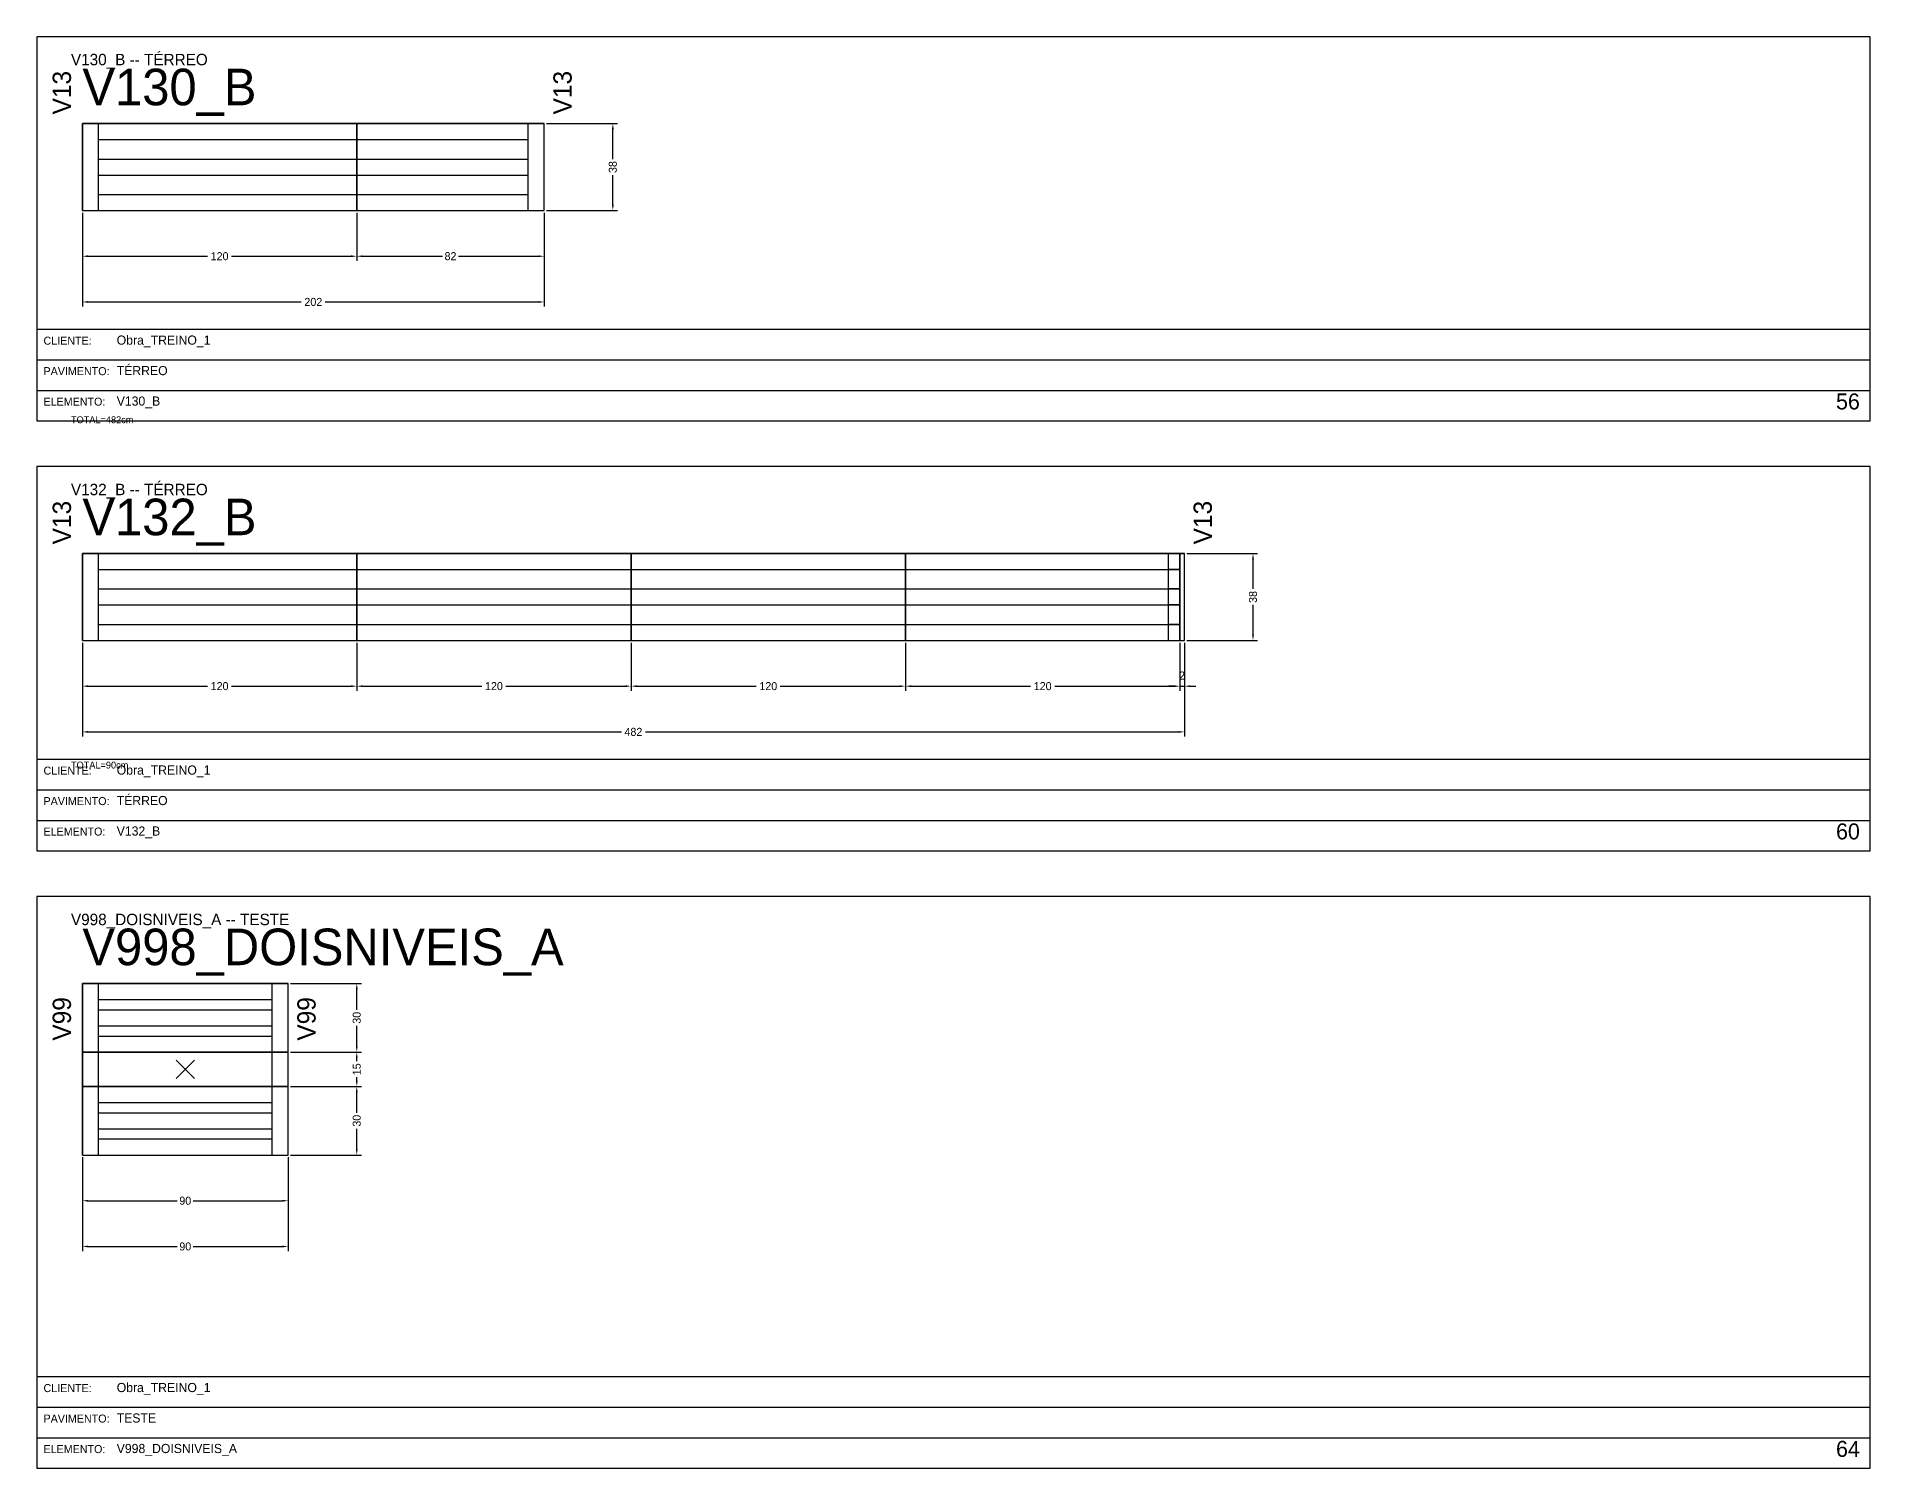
# Model space of a CAD drawing. Header units: metres. Extents: x 0 to 3268, y -4496 to 124.
# Drawn here: x 2466 to 3268, y -4256 to -3630 of the extents above; entities that cross this region are included whole.
import ezdxf

# ---------------------------------------------------------------- set-up
doc = ezdxf.new("R2010")
doc.units = ezdxf.units.M
for name, color, linetype in [('5', 5, 'Continuous'), ('BORDA_CELULA', 9, 'Continuous'), ('CARIMBO', 9, 'Continuous'), ('COTA', 241, 'Continuous'), ('NOMENCLATURA', 7, 'Continuous'), ('Painéis', 200, 'Continuous'), ('SARR_2.2x7', 40, 'Continuous')]:
    doc.layers.add(name, color=color, linetype=linetype)
doc.dimstyles.new('COTA', dxfattribs={"dimtxt": 3.5, "dimasz": 2.5, "dimexe": 2, "dimexo": 1, "dimgap": 0.9, "dimtad": 1, "dimdec": 0, "dimrnd": 1, "dimcen": 2.5, "dimclrd": 4, "dimclre": 4, "dimclrt": 4, "dimazin": 3, "dimtfac": 1, "dimtmove": 0, "dimatfit": 3})

# ---------------------------------------------------------------- blocks, each defined once
blk = doc.blocks.new('_CLOSEDFILLED')
at = {"color": 0, "linetype": 'BYBLOCK'}
blk.add_solid([(-1, 0.16), (0, 0), (-1, -0.16)], dxfattribs=at)
blk = doc.blocks.new('*D516')
at = {"color": 4}
for p, q in [((2486, -3707), (2486, -3728)), ((2606, -3707), (2606, -3728)), ((2488.5, -3726), (2540.75, -3726)), ((2551.25, -3726), (2603.5, -3726))]:
    blk.add_line(p, q, dxfattribs=at)
at = {"layer": 'Defpoints'}
for p in [(2486, -3706), (2606, -3706), (2486, -3726)]:
    blk.add_point(p, dxfattribs=at)
at = {"layer": 'COTA', "color": 4, "xscale": 2.5, "yscale": 2.5, "rotation": 180}
blk.add_blockref('_CLOSEDFILLED', (2486, -3726), dxfattribs=at)
at = {"layer": 'COTA', "color": 4, "xscale": 2.5, "yscale": 2.5}
blk.add_blockref('_CLOSEDFILLED', (2606, -3726), dxfattribs=at)
at = {"layer": 'COTA', "color": 4, "insert": (2546, -3726), "char_height": 3.5, "attachment_point": 5}
blk.add_mtext('120', dxfattribs=at)
blk = doc.blocks.new('*D517')
at = {"color": 4}
for p, q in [((2606, -3707), (2606, -3728)), ((2688, -3707), (2688, -3728)), ((2608.5, -3726), (2643.5, -3726)), ((2650.5, -3726), (2685.5, -3726))]:
    blk.add_line(p, q, dxfattribs=at)
at = {"layer": 'Defpoints'}
for p in [(2606, -3706), (2688, -3706), (2606, -3726)]:
    blk.add_point(p, dxfattribs=at)
at = {"layer": 'COTA', "color": 4, "xscale": 2.5, "yscale": 2.5, "rotation": 180}
blk.add_blockref('_CLOSEDFILLED', (2606, -3726), dxfattribs=at)
at = {"layer": 'COTA', "color": 4, "xscale": 2.5, "yscale": 2.5}
blk.add_blockref('_CLOSEDFILLED', (2688, -3726), dxfattribs=at)
at = {"layer": 'COTA', "color": 4, "insert": (2647, -3726), "char_height": 3.5, "attachment_point": 5}
blk.add_mtext('82', dxfattribs=at)
blk = doc.blocks.new('*D518')
at = {"color": 4}
for p, q in [((2486, -3707), (2486, -3748)), ((2688, -3707), (2688, -3748)), ((2488.5, -3746), (2581.75, -3746)), ((2592.25, -3746), (2685.5, -3746))]:
    blk.add_line(p, q, dxfattribs=at)
at = {"layer": 'Defpoints'}
for p in [(2486, -3706), (2688, -3706), (2486, -3746)]:
    blk.add_point(p, dxfattribs=at)
at = {"layer": 'COTA', "color": 4, "xscale": 2.5, "yscale": 2.5, "rotation": 180}
blk.add_blockref('_CLOSEDFILLED', (2486, -3746), dxfattribs=at)
at = {"layer": 'COTA', "color": 4, "xscale": 2.5, "yscale": 2.5}
blk.add_blockref('_CLOSEDFILLED', (2688, -3746), dxfattribs=at)
at = {"layer": 'COTA', "color": 4, "insert": (2587, -3746), "char_height": 3.5, "attachment_point": 5}
blk.add_mtext('202', dxfattribs=at)
blk = doc.blocks.new('*D519')
at = {"color": 4}
for p, q in [((2689, -3668), (2720, -3668)), ((2718, -3683.5), (2718, -3670.5)), ((2718, -3703.5), (2718, -3690.5)), ((2689, -3706), (2720, -3706))]:
    blk.add_line(p, q, dxfattribs=at)
at = {"layer": 'Defpoints'}
for p in [(2688, -3668), (2688, -3706), (2718, -3706)]:
    blk.add_point(p, dxfattribs=at)
at = {"layer": 'COTA', "color": 4, "xscale": 2.5, "yscale": 2.5}
for p, rotation in [((2718, -3668), 90), ((2718, -3706), 270)]:
    blk.add_blockref('_CLOSEDFILLED', p, dxfattribs=dict(at, rotation=rotation))
at = {"layer": 'COTA', "color": 4, "insert": (2718, -3687), "char_height": 3.5, "attachment_point": 5, "rotation": 90}
blk.add_mtext('38', dxfattribs=at)
blk = doc.blocks.new('*D520')
at = {"color": 4}
for p, q in [((2689, -3668), (2720, -3668)), ((2718, -3683.5), (2718, -3670.5)), ((2718, -3703.5), (2718, -3690.5)), ((2689, -3706), (2720, -3706))]:
    blk.add_line(p, q, dxfattribs=at)
at = {"layer": 'Defpoints'}
for p in [(2688, -3668), (2688, -3706), (2718, -3706)]:
    blk.add_point(p, dxfattribs=at)
at = {"layer": 'COTA', "color": 4, "xscale": 2.5, "yscale": 2.5}
for p, rotation in [((2718, -3668), 90), ((2718, -3706), 270)]:
    blk.add_blockref('_CLOSEDFILLED', p, dxfattribs=dict(at, rotation=rotation))
at = {"layer": 'COTA', "color": 4, "insert": (2718, -3687), "char_height": 3.5, "attachment_point": 5, "rotation": 90}
blk.add_mtext('38', dxfattribs=at)
blk = doc.blocks.new('*D546')
at = {"color": 4}
for p, q in [((2486, -3895), (2486, -3916)), ((2606, -3895), (2606, -3916)), ((2488.5, -3914), (2540.75, -3914)), ((2551.25, -3914), (2603.5, -3914))]:
    blk.add_line(p, q, dxfattribs=at)
at = {"layer": 'Defpoints'}
for p in [(2486, -3894), (2606, -3894), (2486, -3914)]:
    blk.add_point(p, dxfattribs=at)
at = {"layer": 'COTA', "color": 4, "xscale": 2.5, "yscale": 2.5, "rotation": 180}
blk.add_blockref('_CLOSEDFILLED', (2486, -3914), dxfattribs=at)
at = {"layer": 'COTA', "color": 4, "xscale": 2.5, "yscale": 2.5}
blk.add_blockref('_CLOSEDFILLED', (2606, -3914), dxfattribs=at)
at = {"layer": 'COTA', "color": 4, "insert": (2546, -3914), "char_height": 3.5, "attachment_point": 5}
blk.add_mtext('120', dxfattribs=at)
blk = doc.blocks.new('*D547')
at = {"color": 4}
for p, q in [((2606, -3895), (2606, -3916)), ((2726, -3895), (2726, -3916)), ((2608.5, -3914), (2660.75, -3914)), ((2671.25, -3914), (2723.5, -3914))]:
    blk.add_line(p, q, dxfattribs=at)
at = {"layer": 'Defpoints'}
for p in [(2606, -3894), (2726, -3894), (2606, -3914)]:
    blk.add_point(p, dxfattribs=at)
at = {"layer": 'COTA', "color": 4, "xscale": 2.5, "yscale": 2.5, "rotation": 180}
blk.add_blockref('_CLOSEDFILLED', (2606, -3914), dxfattribs=at)
at = {"layer": 'COTA', "color": 4, "xscale": 2.5, "yscale": 2.5}
blk.add_blockref('_CLOSEDFILLED', (2726, -3914), dxfattribs=at)
at = {"layer": 'COTA', "color": 4, "insert": (2666, -3914), "char_height": 3.5, "attachment_point": 5}
blk.add_mtext('120', dxfattribs=at)
blk = doc.blocks.new('*D548')
at = {"color": 4}
for p, q in [((2726, -3895), (2726, -3916)), ((2846, -3895), (2846, -3916)), ((2728.5, -3914), (2780.75, -3914)), ((2791.25, -3914), (2843.5, -3914))]:
    blk.add_line(p, q, dxfattribs=at)
at = {"layer": 'Defpoints'}
for p in [(2726, -3894), (2846, -3894), (2726, -3914)]:
    blk.add_point(p, dxfattribs=at)
at = {"layer": 'COTA', "color": 4, "xscale": 2.5, "yscale": 2.5, "rotation": 180}
blk.add_blockref('_CLOSEDFILLED', (2726, -3914), dxfattribs=at)
at = {"layer": 'COTA', "color": 4, "xscale": 2.5, "yscale": 2.5}
blk.add_blockref('_CLOSEDFILLED', (2846, -3914), dxfattribs=at)
at = {"layer": 'COTA', "color": 4, "insert": (2786, -3914), "char_height": 3.5, "attachment_point": 5}
blk.add_mtext('120', dxfattribs=at)
blk = doc.blocks.new('*D549')
at = {"color": 4}
for p, q in [((2846, -3895), (2846, -3916)), ((2966, -3895), (2966, -3916)), ((2848.5, -3914), (2900.75, -3914)), ((2911.25, -3914), (2963.5, -3914))]:
    blk.add_line(p, q, dxfattribs=at)
at = {"layer": 'Defpoints'}
for p in [(2846, -3894), (2966, -3894), (2846, -3914)]:
    blk.add_point(p, dxfattribs=at)
at = {"layer": 'COTA', "color": 4, "xscale": 2.5, "yscale": 2.5, "rotation": 180}
blk.add_blockref('_CLOSEDFILLED', (2846, -3914), dxfattribs=at)
at = {"layer": 'COTA', "color": 4, "xscale": 2.5, "yscale": 2.5}
blk.add_blockref('_CLOSEDFILLED', (2966, -3914), dxfattribs=at)
at = {"layer": 'COTA', "color": 4, "insert": (2906, -3914), "char_height": 3.5, "attachment_point": 5}
blk.add_mtext('120', dxfattribs=at)
blk = doc.blocks.new('*D551')
at = {"color": 4}
for p, q in [((2486, -3895), (2486, -3936)), ((2968, -3895), (2968, -3936)), ((2488.5, -3934), (2721.75, -3934)), ((2732.25, -3934), (2965.5, -3934))]:
    blk.add_line(p, q, dxfattribs=at)
at = {"layer": 'Defpoints'}
for p in [(2486, -3894), (2968, -3894), (2486, -3934)]:
    blk.add_point(p, dxfattribs=at)
at = {"layer": 'COTA', "color": 4, "xscale": 2.5, "yscale": 2.5, "rotation": 180}
blk.add_blockref('_CLOSEDFILLED', (2486, -3934), dxfattribs=at)
at = {"layer": 'COTA', "color": 4, "xscale": 2.5, "yscale": 2.5}
blk.add_blockref('_CLOSEDFILLED', (2968, -3934), dxfattribs=at)
at = {"layer": 'COTA', "color": 4, "insert": (2727, -3934), "char_height": 3.5, "attachment_point": 5}
blk.add_mtext('482', dxfattribs=at)
blk = doc.blocks.new('*D552')
at = {"color": 4}
for p, q in [((2969, -3856), (3000, -3856)), ((2998, -3871.5), (2998, -3858.5)), ((2998, -3891.5), (2998, -3878.5)), ((2969, -3894), (3000, -3894))]:
    blk.add_line(p, q, dxfattribs=at)
at = {"layer": 'Defpoints'}
for p in [(2968, -3856), (2968, -3894), (2998, -3894)]:
    blk.add_point(p, dxfattribs=at)
at = {"layer": 'COTA', "color": 4, "xscale": 2.5, "yscale": 2.5}
for p, rotation in [((2998, -3856), 90), ((2998, -3894), 270)]:
    blk.add_blockref('_CLOSEDFILLED', p, dxfattribs=dict(at, rotation=rotation))
at = {"layer": 'COTA', "color": 4, "insert": (2998, -3875), "char_height": 3.5, "attachment_point": 5, "rotation": 90}
blk.add_mtext('38', dxfattribs=at)
blk = doc.blocks.new('*D553')
at = {"color": 4}
for p, q in [((2969, -3856), (3000, -3856)), ((2998, -3871.5), (2998, -3858.5)), ((2998, -3891.5), (2998, -3878.5)), ((2969, -3894), (3000, -3894))]:
    blk.add_line(p, q, dxfattribs=at)
at = {"layer": 'Defpoints'}
for p in [(2968, -3856), (2968, -3894), (2998, -3894)]:
    blk.add_point(p, dxfattribs=at)
at = {"layer": 'COTA', "color": 4, "xscale": 2.5, "yscale": 2.5}
for p, rotation in [((2998, -3856), 90), ((2998, -3894), 270)]:
    blk.add_blockref('_CLOSEDFILLED', p, dxfattribs=dict(at, rotation=rotation))
at = {"layer": 'COTA', "color": 4, "insert": (2998, -3875), "char_height": 3.5, "attachment_point": 5, "rotation": 90}
blk.add_mtext('38', dxfattribs=at)
blk = doc.blocks.new('*D554')
at = {"color": 4}
for p, q in [((2969, -3856), (3000, -3856)), ((2998, -3871.5), (2998, -3858.5)), ((2998, -3891.5), (2998, -3878.5)), ((2969, -3894), (3000, -3894))]:
    blk.add_line(p, q, dxfattribs=at)
at = {"layer": 'Defpoints'}
for p in [(2968, -3856), (2968, -3894), (2998, -3894)]:
    blk.add_point(p, dxfattribs=at)
at = {"layer": 'COTA', "color": 4, "xscale": 2.5, "yscale": 2.5}
for p, rotation in [((2998, -3856), 90), ((2998, -3894), 270)]:
    blk.add_blockref('_CLOSEDFILLED', p, dxfattribs=dict(at, rotation=rotation))
at = {"layer": 'COTA', "color": 4, "insert": (2998, -3875), "char_height": 3.5, "attachment_point": 5, "rotation": 90}
blk.add_mtext('38', dxfattribs=at)
blk = doc.blocks.new('*D555')
at = {"color": 4}
for p, q in [((2969, -3856), (3000, -3856)), ((2998, -3871.5), (2998, -3858.5)), ((2998, -3891.5), (2998, -3878.5)), ((2969, -3894), (3000, -3894))]:
    blk.add_line(p, q, dxfattribs=at)
at = {"layer": 'Defpoints'}
for p in [(2968, -3856), (2968, -3894), (2998, -3894)]:
    blk.add_point(p, dxfattribs=at)
at = {"layer": 'COTA', "color": 4, "xscale": 2.5, "yscale": 2.5}
for p, rotation in [((2998, -3856), 90), ((2998, -3894), 270)]:
    blk.add_blockref('_CLOSEDFILLED', p, dxfattribs=dict(at, rotation=rotation))
at = {"layer": 'COTA', "color": 4, "insert": (2998, -3875), "char_height": 3.5, "attachment_point": 5, "rotation": 90}
blk.add_mtext('38', dxfattribs=at)
blk = doc.blocks.new('*D556')
at = {"color": 4}
for p, q in [((2969, -3856), (3000, -3856)), ((2998, -3871.5), (2998, -3858.5)), ((2998, -3891.5), (2998, -3878.5)), ((2969, -3894), (3000, -3894))]:
    blk.add_line(p, q, dxfattribs=at)
at = {"layer": 'Defpoints'}
for p in [(2968, -3856), (2968, -3894), (2998, -3894)]:
    blk.add_point(p, dxfattribs=at)
at = {"layer": 'COTA', "color": 4, "xscale": 2.5, "yscale": 2.5}
for p, rotation in [((2998, -3856), 90), ((2998, -3894), 270)]:
    blk.add_blockref('_CLOSEDFILLED', p, dxfattribs=dict(at, rotation=rotation))
at = {"layer": 'COTA', "color": 4, "insert": (2998, -3875), "char_height": 3.5, "attachment_point": 5, "rotation": 90}
blk.add_mtext('38', dxfattribs=at)
blk = doc.blocks.new('*D582')
at = {"color": 4}
for p, q in [((2486, -4120), (2486, -4141)), ((2576, -4120), (2576, -4141)), ((2488.5, -4139), (2527.5, -4139)), ((2534.5, -4139), (2573.5, -4139))]:
    blk.add_line(p, q, dxfattribs=at)
at = {"layer": 'Defpoints'}
for p in [(2486, -4119), (2576, -4119), (2486, -4139)]:
    blk.add_point(p, dxfattribs=at)
at = {"layer": 'COTA', "color": 4, "xscale": 2.5, "yscale": 2.5, "rotation": 180}
blk.add_blockref('_CLOSEDFILLED', (2486, -4139), dxfattribs=at)
at = {"layer": 'COTA', "color": 4, "xscale": 2.5, "yscale": 2.5}
blk.add_blockref('_CLOSEDFILLED', (2576, -4139), dxfattribs=at)
at = {"layer": 'COTA', "color": 4, "insert": (2531, -4139), "char_height": 3.5, "attachment_point": 5}
blk.add_mtext('90', dxfattribs=at)
blk = doc.blocks.new('*D583')
at = {"color": 4}
for p, q in [((2486, -4120), (2486, -4161)), ((2576, -4120), (2576, -4161)), ((2488.5, -4159), (2527.5, -4159)), ((2534.5, -4159), (2573.5, -4159))]:
    blk.add_line(p, q, dxfattribs=at)
at = {"layer": 'Defpoints'}
for p in [(2486, -4119), (2576, -4119), (2486, -4159)]:
    blk.add_point(p, dxfattribs=at)
at = {"layer": 'COTA', "color": 4, "xscale": 2.5, "yscale": 2.5, "rotation": 180}
blk.add_blockref('_CLOSEDFILLED', (2486, -4159), dxfattribs=at)
at = {"layer": 'COTA', "color": 4, "xscale": 2.5, "yscale": 2.5}
blk.add_blockref('_CLOSEDFILLED', (2576, -4159), dxfattribs=at)
at = {"layer": 'COTA', "color": 4, "insert": (2531, -4159), "char_height": 3.5, "attachment_point": 5}
blk.add_mtext('90', dxfattribs=at)
blk = doc.blocks.new('*D584')
at = {"color": 4}
for p, q in [((2577, -4089), (2608, -4089)), ((2606, -4100.5), (2606, -4091.5)), ((2606, -4116.5), (2606, -4107.5)), ((2577, -4119), (2608, -4119))]:
    blk.add_line(p, q, dxfattribs=at)
at = {"layer": 'Defpoints'}
for p in [(2576, -4089), (2576, -4119), (2606, -4119)]:
    blk.add_point(p, dxfattribs=at)
at = {"layer": 'COTA', "color": 4, "xscale": 2.5, "yscale": 2.5}
for p, rotation in [((2606, -4089), 90), ((2606, -4119), 270)]:
    blk.add_blockref('_CLOSEDFILLED', p, dxfattribs=dict(at, rotation=rotation))
at = {"layer": 'COTA', "color": 4, "insert": (2606, -4104), "char_height": 3.5, "attachment_point": 5, "rotation": 90}
blk.add_mtext('30', dxfattribs=at)
blk = doc.blocks.new('*D585')
at = {"color": 4}
for p, q in [((2577, -4044), (2608, -4044)), ((2606, -4055.5), (2606, -4046.5)), ((2606, -4071.5), (2606, -4062.5)), ((2577, -4074), (2608, -4074))]:
    blk.add_line(p, q, dxfattribs=at)
at = {"layer": 'Defpoints'}
for p in [(2576, -4044), (2576, -4074), (2606, -4074)]:
    blk.add_point(p, dxfattribs=at)
at = {"layer": 'COTA', "color": 4, "xscale": 2.5, "yscale": 2.5}
for p, rotation in [((2606, -4044), 90), ((2606, -4074), 270)]:
    blk.add_blockref('_CLOSEDFILLED', p, dxfattribs=dict(at, rotation=rotation))
at = {"layer": 'COTA', "color": 4, "insert": (2606, -4059), "char_height": 3.5, "attachment_point": 5, "rotation": 90}
blk.add_mtext('30', dxfattribs=at)
blk = doc.blocks.new('*D586')
at = {"color": 4}
for p, q in [((2577, -4074), (2608, -4074)), ((2606, -4078), (2606, -4076.5)), ((2577, -4089), (2608, -4089)), ((2606, -4086.5), (2606, -4085))]:
    blk.add_line(p, q, dxfattribs=at)
at = {"layer": 'Defpoints'}
for p in [(2576, -4074), (2576, -4089), (2606, -4089)]:
    blk.add_point(p, dxfattribs=at)
at = {"layer": 'COTA', "color": 4, "xscale": 2.5, "yscale": 2.5}
for p, rotation in [((2606, -4074), 90), ((2606, -4089), 270)]:
    blk.add_blockref('_CLOSEDFILLED', p, dxfattribs=dict(at, rotation=rotation))
at = {"layer": 'COTA', "color": 4, "insert": (2606, -4081.5), "char_height": 3.5, "attachment_point": 5, "rotation": 90}
blk.add_mtext('15', dxfattribs=at)

msp = doc.modelspace()

# ---------------------------------------------------------------- linework, layer by layer
at = {"layer": 'BORDA_CELULA'}
for points in [[(2466, -3798), (3268, -3798), (3268, -3630), (2466, -3630)], [(2466, -3798), (3268, -3798), (3268, -3758), (2466, -3758)], [(2466, -3986), (3268, -3986), (3268, -3818), (2466, -3818)], [(2466, -3986), (3268, -3986), (3268, -3946), (2466, -3946)], [(2466, -4256), (3268, -4256), (3268, -4006), (2466, -4006)], [(2466, -4256), (3268, -4256), (3268, -4216), (2466, -4216)]]:
    msp.add_lwpolyline(points, close=True, dxfattribs=at)
at = {"layer": 'CARIMBO'}
for p, q in [((2466, -3771.33), (3268, -3771.33)), ((2466, -3784.67), (3268, -3784.67)), ((2466, -3798), (3268, -3798)), ((2466, -3959.33), (3268, -3959.33)), ((2466, -3972.67), (3268, -3972.67)), ((2466, -3986), (3268, -3986)), ((2466, -4229.33), (3268, -4229.33)), ((2466, -4242.67), (3268, -4242.67)), ((2466, -4256), (3268, -4256))]:
    msp.add_line(p, q, dxfattribs=at)
at = {"layer": 'COTA'}
for p, q in [((2527, -4085.5), (2535, -4077.5)), ((2535, -4085.5), (2527, -4077.5))]:
    msp.add_line(p, q, dxfattribs=at)
msp.add_lwpolyline([(2486, -4089), (2576, -4089), (2576, -4074), (2486, -4074), (2486, -4089)], dxfattribs=at)
at = {"layer": 'Painéis'}
for points in [[(2486, -3706), (2486, -3668)], [(2486, -3668), (2606, -3668)], [(2486, -3706), (2606, -3706), (2606, -3668), (2486, -3668), (2486, -3706)], [(2606, -3706), (2606, -3668)], [(2606, -3668), (2688, -3668)], [(2606, -3706), (2688, -3706), (2688, -3668), (2606, -3668), (2606, -3706)], [(2688, -3706), (2688, -3668)], [(2486, -3706), (2606, -3706)], [(2606, -3706), (2688, -3706)], [(2486, -3894), (2486, -3856)], [(2486, -3856), (2606, -3856)], [(2486, -3894), (2606, -3894), (2606, -3856), (2486, -3856), (2486, -3894)], [(2606, -3894), (2606, -3856)], [(2606, -3856), (2726, -3856)], [(2606, -3894), (2726, -3894), (2726, -3856), (2606, -3856), (2606, -3894)], [(2726, -3894), (2726, -3856)], [(2726, -3856), (2846, -3856)], [(2726, -3894), (2846, -3894), (2846, -3856), (2726, -3856), (2726, -3894)], [(2846, -3894), (2846, -3856)], [(2846, -3856), (2966, -3856)], [(2846, -3894), (2966, -3894), (2966, -3856), (2846, -3856), (2846, -3894)], [(2966, -3894), (2966, -3856)], [(2966, -3856), (2968, -3856)], [(2966, -3894), (2968, -3894), (2968, -3856), (2966, -3856), (2966, -3894)], [(2968, -3894), (2968, -3856)], [(2486, -3894), (2606, -3894)], [(2606, -3894), (2726, -3894)], [(2726, -3894), (2846, -3894)], [(2846, -3894), (2966, -3894)], [(2966, -3894), (2968, -3894)], [(2486, -4119), (2486, -4044)], [(2486, -4044), (2576, -4044)], [(2486, -4074), (2576, -4074), (2576, -4044), (2486, -4044), (2486, -4074)], [(2576, -4119), (2576, -4044)], [(2486, -4119), (2576, -4119), (2576, -4089), (2486, -4089), (2486, -4119)], [(2486, -4119), (2576, -4119)]]:
    msp.add_lwpolyline(points, dxfattribs=at)
at = {"layer": 'SARR_2.2x7'}
for points in [[(2493, -3706), (2493, -3668)], [(2681, -3706), (2681, -3668)], [(2493, -3675), (2606, -3675)], [(2606, -3675), (2681, -3675)], [(2493, -3683.5), (2606, -3683.5)], [(2606, -3683.5), (2681, -3683.5)], [(2493, -3690.5), (2606, -3690.5)], [(2606, -3690.5), (2681, -3690.5)], [(2493, -3699), (2606, -3699)], [(2606, -3699), (2681, -3699)], [(2493, -3894), (2493, -3856)], [(2961, -3894), (2961, -3856)], [(2493, -3863), (2606, -3863)], [(2606, -3863), (2726, -3863)], [(2726, -3863), (2846, -3863)], [(2846, -3863), (2966, -3863)], [(2966, -3863), (2961, -3863)], [(2493, -3871.5), (2606, -3871.5)], [(2606, -3871.5), (2726, -3871.5)], [(2726, -3871.5), (2846, -3871.5)], [(2846, -3871.5), (2966, -3871.5)], [(2966, -3871.5), (2961, -3871.5)], [(2493, -3878.5), (2606, -3878.5)], [(2606, -3878.5), (2726, -3878.5)], [(2726, -3878.5), (2846, -3878.5)], [(2846, -3878.5), (2966, -3878.5)], [(2966, -3878.5), (2961, -3878.5)], [(2493, -3887), (2606, -3887)], [(2606, -3887), (2726, -3887)], [(2726, -3887), (2846, -3887)], [(2846, -3887), (2966, -3887)], [(2966, -3887), (2961, -3887)], [(2493, -4119), (2493, -4044)], [(2569, -4119), (2569, -4044)], [(2493, -4051), (2569, -4051)], [(2493, -4055.5), (2569, -4055.5)], [(2493, -4062.5), (2569, -4062.5)], [(2493, -4067), (2569, -4067)], [(2493, -4096), (2569, -4096)], [(2493, -4100.5), (2569, -4100.5)], [(2493, -4107.5), (2569, -4107.5)], [(2493, -4112), (2569, -4112)]]:
    msp.add_lwpolyline(points, dxfattribs=at)

# ---------------------------------------------------------------- texts
at = {"layer": '5'}
for s, p in [('V13', (2481, -3664)), ('V13', (2700, -3664)), ('V13', (2481, -3852)), ('V13', (2980, -3852)), ('V99', (2481, -4069)), ('V99', (2588, -4069))]:
    msp.add_text(s, height=8, rotation=90, dxfattribs=at).set_placement(p)
at = {"layer": 'CARIMBO', "color": 9}
for s, p in [('CLIENTE:', (2469, -3764.67)), ('PAVIMENTO:', (2469, -3778)), ('ELEMENTO:', (2469, -3791.33)), ('CLIENTE:', (2469, -3952.67)), ('PAVIMENTO:', (2469, -3966)), ('ELEMENTO:', (2469, -3979.33)), ('CLIENTE:', (2469, -4222.67)), ('PAVIMENTO:', (2469, -4236)), ('ELEMENTO:', (2469, -4249.33))]:
    msp.add_text(s, height=3.5, dxfattribs=at).set_placement(p)
at = {"layer": 'CARIMBO', "color": 2}
for s, p in [('Obra_TREINO_1', (2501, -3764.67)), ('TÉRREO', (2501, -3778)), ('V130_B', (2501, -3791.33)), ('Obra_TREINO_1', (2501, -3952.67)), ('TÉRREO', (2501, -3966)), ('V132_B', (2501, -3979.33)), ('Obra_TREINO_1', (2501, -4222.67)), ('TESTE', (2501, -4236)), ('V998_DOISNIVEIS_A', (2501, -4249.33))]:
    msp.add_text(s, height=4, dxfattribs=at).set_placement(p)
at = {"layer": 'CARIMBO', "color": 3}
for s, p in [('56', (3253, -3793)), ('60', (3253, -3981)), ('64', (3253, -4251))]:
    msp.add_text(s, height=7, dxfattribs=at).set_placement(p)
at = {"layer": 'COTA'}
for s, p in [('TOTAL=482cm', (2481, -3799)), ('TOTAL=90cm', (2481, -3950))]:
    msp.add_text(s, height=3, dxfattribs=at).set_placement(p)
at = {"layer": 'NOMENCLATURA'}
for s, height, p in [('V130_B -- TÉRREO', 5, (2481, -3642.5)), ('V130_B', 16, (2486, -3660)), ('V132_B -- TÉRREO', 5, (2481, -3830.5)), ('V132_B', 16, (2486, -3848)), ('V998_DOISNIVEIS_A -- TESTE', 5, (2481, -4018.5)), ('V998_DOISNIVEIS_A', 16, (2486, -4036))]:
    msp.add_text(s, height=height, dxfattribs=at).set_placement(p)

# ---------------------------------------------------------------- dimensions: what is measured, and where the dimension line sits
at = {"layer": 'COTA'}
for base, p1, p2, picture, middle in [((2718, -3706), (2688, -3706), (2688, -3668), '*D519', (2718, -3687)), ((2718, -3706), (2688, -3706), (2688, -3668), '*D520', (2718, -3687)), ((2998, -3894), (2968, -3894), (2968, -3856), '*D552', (2998, -3875)), ((2998, -3894), (2968, -3894), (2968, -3856), '*D553', (2998, -3875)), ((2998, -3894), (2968, -3894), (2968, -3856), '*D554', (2998, -3875)), ((2998, -3894), (2968, -3894), (2968, -3856), '*D555', (2998, -3875)), ((2998, -3894), (2968, -3894), (2968, -3856), '*D556', (2998, -3875)), ((2606, -4074), (2576, -4074), (2576, -4044), '*D585', (2606, -4059)), ((2606, -4089), (2576, -4089), (2576, -4074), '*D586', (2606, -4081.5)), ((2606, -4119), (2576, -4119), (2576, -4089), '*D584', (2606, -4104))]:
    dim = msp.add_linear_dim(base=base, p1=p1, p2=p2, angle=90, dimstyle='COTA', dxfattribs=at)
    dim.commit()
    dim.dimension.update_dxf_attribs({"geometry": picture, "text_midpoint": middle})
for base, p1, p2, picture, middle in [((2486, -3726), (2486, -3706), (2606, -3706), '*D516', (2546, -3726)), ((2486, -3746), (2486, -3706), (2688, -3706), '*D518', (2587, -3746)), ((2606, -3726), (2606, -3706), (2688, -3706), '*D517', (2647, -3726)), ((2486, -3914), (2486, -3894), (2606, -3894), '*D546', (2546, -3914)), ((2486, -3934), (2486, -3894), (2968, -3894), '*D551', (2727, -3934)), ((2606, -3914), (2606, -3894), (2726, -3894), '*D547', (2666, -3914)), ((2726, -3914), (2726, -3894), (2846, -3894), '*D548', (2786, -3914)), ((2846, -3914), (2846, -3894), (2966, -3894), '*D549', (2906, -3914)), ((2486, -4139), (2486, -4119), (2576, -4119), '*D582', (2531, -4139)), ((2486, -4159), (2486, -4119), (2576, -4119), '*D583', (2531, -4159))]:
    dim = msp.add_linear_dim(base=base, p1=p1, p2=p2, dimstyle='COTA', dxfattribs=at)
    dim.commit()
    dim.dimension.update_dxf_attribs({"geometry": picture, "text_midpoint": middle})
msp.add_linear_dim(base=(2966, -3914), p1=(2966, -3894), p2=(2968, -3894), dimstyle='COTA', dxfattribs=at).render()

doc.saveas('drawing.dxf')
